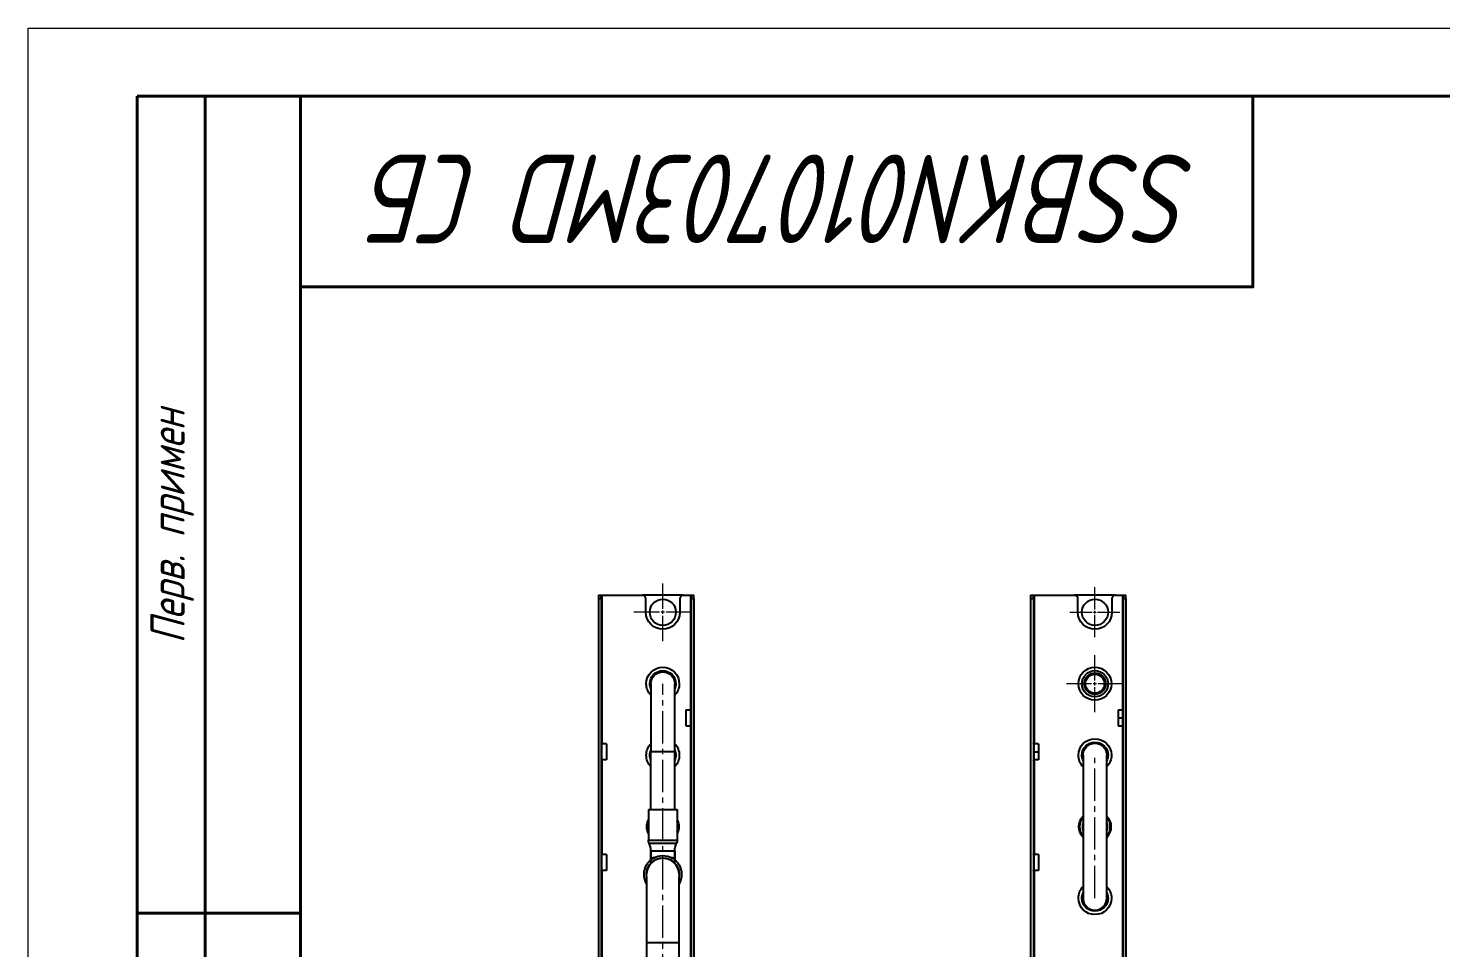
# Model space of a CAD drawing. Header units: millimetres. Extents: x 937859 to 970574, y 987894 to 996517.
# Drawn here: x 942472.9 to 942888.1, y 993427.5 to 993697.7 of the extents above; entities that cross this region are included whole.
import ezdxf

# ---------------------------------------------------------------- set-up
doc = ezdxf.new("R2010")
doc.units = ezdxf.units.MM
doc.header["$LTSCALE"] = 0.5
doc.linetypes.add('CENTER', pattern=[0.6, 0.375, -0.075, 0.075, -0.075])
doc.linetypes.add('CENTER2', pattern=[28.575, 19.05, -3.175, 3.175, -3.175])
doc.layers.add('DIMENSION', color=1, linetype='Continuous')
doc.layers.add('MD_Visible', color=7, linetype='Continuous', lineweight=25)
doc.layers.add('MD_Visible Narrow', color=7, linetype='Continuous', lineweight=25)
doc.styles.get("Standard").update_dxf_attribs({"font": 'GOST_A.TTF', "oblique": 15})

# ---------------------------------------------------------------- blocks, each defined once
blk = doc.blocks.new('*U348')
at = {"color": 0, "linetype": 'CENTER2', "lineweight": 5, "transparency": 16777216}
for p, q in [((0, 0.77), (0, 7.35)), ((-7.35, 0), (-0.77, 0)), ((0.77, 0), (7.35, 0)), ((0, -7.35), (0, -0.77))]:
    blk.add_line(p, q, dxfattribs=at)
at = {"color": 0, "linetype": 'Continuous', "lineweight": 5, "transparency": 16777216}
for p, q in [((-0.38, 0), (0.38, 0)), ((0, -0.38), (0, 0.38))]:
    blk.add_line(p, q, dxfattribs=at)
blk = doc.blocks.new('*U349')
at = {"color": 0, "linetype": 'CENTER2', "lineweight": 5, "transparency": 16777216}
for p, q in [((0, 0.97), (0, 8.35)), ((-8.35, 0), (-0.97, 0)), ((0.97, 0), (8.35, 0)), ((0, -8.35), (0, -0.97))]:
    blk.add_line(p, q, dxfattribs=at)
at = {"color": 0, "linetype": 'Continuous', "lineweight": 5, "transparency": 16777216}
for p, q in [((-0.485, 0), (0.485, 0)), ((0, -0.485), (0, 0.485))]:
    blk.add_line(p, q, dxfattribs=at)
blk = doc.blocks.new('*U358')
at = {"color": 0, "linetype": 'CENTER2', "lineweight": 5, "transparency": 16777216}
for p, q in [((0, 1), (0, 8.5)), ((-8.5, 0), (-1, 0)), ((1, 0), (8.5, 0)), ((0, -8.5), (0, -1))]:
    blk.add_line(p, q, dxfattribs=at)
at = {"color": 0, "linetype": 'Continuous', "lineweight": 5, "transparency": 16777216}
for p, q in [((-0.5, 0), (0.5, 0)), ((0, -0.5), (0, 0.5))]:
    blk.add_line(p, q, dxfattribs=at)

msp = doc.modelspace()

# ---------------------------------------------------------------- linework, layer by layer
at = {"lineweight": 9}
for p, q in [((942472.879, 993697.727), (944152.879, 993697.727)), ((942472.879, 992509.727), (942472.879, 993697.727))]:
    msp.add_line(p, q, dxfattribs=at)
at = {"color": 0, "lineweight": 40}
for p, q in [((942504.879, 993197.727), (942504.879, 993677.727)), ((942552.879, 993677.727), (942504.879, 993677.727)), ((942524.879, 993197.727), (942524.879, 993677.727)), ((942552.879, 992529.727), (942552.879, 993677.727)), ((942552.879, 993437.727), (942504.879, 993437.727))]:
    msp.add_line(p, q, dxfattribs=at)
at = {"lineweight": 40}
for p, q in [((942552.879, 993677.727), (944132.879, 993677.727)), ((942552.879, 992529.727), (942552.879, 993677.727))]:
    msp.add_line(p, q, dxfattribs=at)
msp.add_lwpolyline([(942552.879, 993621.727), (942832.879, 993621.727), (942832.879, 993677.727), (942552.879, 993677.727)], close=True, dxfattribs=at)
at = {"ltscale": 0.5}
for centre in [(942659.407, 993526.111), (942786.427, 993526.111)]:
    msp.add_circle(centre, 3.846, dxfattribs=at)
at = {"layer": 'MD_Visible', "extrusion": (0, 1, 0)}
for p, q in [((942640.507, 993531.111), (942640.507, 993530.111)), ((942640.507, 993531.111), (942641.307, 993531.111)), ((942641.307, 993530.111), (942641.307, 993531.111)), ((942641.307, 993531.111), (942641.507, 993531.111)), ((942641.507, 993531.111), (942653.407, 993531.111)), ((942665.407, 993531.111), (942653.407, 993531.111)), ((942665.407, 993531.111), (942667.507, 993531.111)), ((942667.507, 993531.111), (942667.707, 993531.111)), ((942667.707, 993531.111), (942667.707, 993530.111)), ((942667.707, 993531.111), (942668.507, 993531.111)), ((942668.507, 993530.111), (942668.507, 993531.111)), ((942767.527, 993531.111), (942767.527, 993530.111)), ((942767.527, 993531.111), (942768.327, 993531.111)), ((942768.327, 993530.111), (942768.327, 993531.111)), ((942768.327, 993531.111), (942768.527, 993531.111)), ((942768.527, 993531.111), (942780.427, 993531.111)), ((942792.427, 993531.111), (942780.427, 993531.111)), ((942792.427, 993531.111), (942794.527, 993531.111)), ((942794.527, 993531.111), (942794.727, 993531.111)), ((942794.727, 993531.111), (942794.727, 993530.111)), ((942794.727, 993531.111), (942795.527, 993531.111)), ((942795.527, 993530.111), (942795.527, 993531.111)), ((942640.507, 993530.111), (942640.507, 993393.511)), ((942641.307, 993530.111), (942641.307, 993394.485)), ((942654.407, 993526.111), (942654.407, 993530.111)), ((942664.407, 993530.111), (942664.407, 993526.111)), ((942667.707, 993530.111), (942667.707, 993231.111)), ((942668.507, 993530.111), (942668.507, 993231.111)), ((942767.527, 993530.111), (942767.527, 993135.111)), ((942768.327, 993530.111), (942768.327, 993135.111)), ((942781.427, 993526.111), (942781.427, 993530.111)), ((942791.427, 993530.111), (942791.427, 993526.111)), ((942794.727, 993530.111), (942794.727, 993231.111)), ((942795.527, 993530.111), (942795.527, 993231.111)), ((942655.907, 993505.111), (942655.907, 993485.111)), ((942662.907, 993485.111), (942662.907, 993505.111)), ((942666.207, 993497.461), (942666.207, 993495.111)), ((942666.207, 993497.461), (942667.507, 993497.461)), ((942666.207, 993495.111), (942666.207, 993492.761)), ((942793.227, 993497.461), (942793.227, 993495.111)), ((942793.227, 993497.461), (942794.527, 993497.461)), ((942793.227, 993495.111), (942793.227, 993492.761)), ((942666.207, 993492.761), (942667.507, 993492.761)), ((942793.227, 993492.761), (942794.527, 993492.761)), ((942642.807, 993487.461), (942641.507, 993487.461)), ((942642.807, 993487.461), (942642.807, 993485.111)), ((942642.807, 993485.111), (942642.807, 993482.761)), ((942655.907, 993468.111), (942655.907, 993485.111)), ((942662.907, 993468.111), (942662.907, 993485.111)), ((942769.827, 993487.461), (942768.527, 993487.461)), ((942769.827, 993487.461), (942769.827, 993485.111)), ((942769.827, 993485.111), (942769.827, 993482.761)), ((942642.807, 993482.761), (942641.507, 993482.761)), ((942769.827, 993482.761), (942768.527, 993482.761)), ((942782.927, 993484.111), (942782.927, 993442.111)), ((942789.927, 993442.111), (942789.927, 993484.111)), ((942655.157, 993468.111), (942655.157, 993459.129)), ((942655.157, 993468.111), (942663.657, 993468.111)), ((942663.657, 993468.111), (942663.657, 993459.129)), ((942655.907, 993452.337), (942655.907, 993455.977)), ((942655.907, 993455.977), (942655.907, 993453.366)), ((942662.907, 993452.337), (942662.907, 993455.977)), ((942662.907, 993455.977), (942662.907, 993453.366)), ((942642.807, 993454.961), (942641.507, 993454.961)), ((942642.807, 993454.961), (942642.807, 993450.261)), ((942662.197, 993453.957), (942662.197, 993453.957)), ((942769.827, 993454.961), (942768.527, 993454.961)), ((942769.827, 993454.961), (942769.827, 993450.261)), ((942642.807, 993450.261), (942641.507, 993450.261)), ((942654.647, 993448.492), (942654.647, 993408.111)), ((942664.167, 993408.111), (942664.167, 993448.492)), ((942769.827, 993450.261), (942768.527, 993450.261))]:
    msp.add_line(p, q, dxfattribs=at)
at = {"layer": 'MD_Visible', "linetype": 'CENTER2', "lineweight": 5, "extrusion": (0, 1, 0)}
for p, q in [((942659.407, 993316.111), (942659.407, 993505.111)), ((942786.427, 993442.111), (942786.427, 993484.111))]:
    msp.add_line(p, q, dxfattribs=at)
at = {"layer": 'MD_Visible'}
for centre, radius, start, end in [((942653.407, 993530.111), 1, 0, 90), ((942665.407, 993530.111), 1, 90, 180), ((942780.427, 993530.111), 1, 0, 90), ((942792.427, 993530.111), 1, 90, 180), ((942659.407, 993463.111), 4.5, 160.81186, 199.18814), ((942659.407, 993463.111), 4.5, 340.81186, 19.18814), ((942786.427, 993463.111), 4.5, 141.05756, 218.94244), ((942786.427, 993463.111), 3.7, 161.07536, 198.92464), ((942786.427, 993463.111), 4.5, 321.05756, 38.94244), ((942786.427, 993463.111), 3.7, 341.07536, 18.92464), ((942650.907, 993455.977), 5, 0, 26.7655), ((942659.407, 993449.111), 4.76, 90, 180), ((942659.407, 993449.111), 4.76, 0, 90), ((942786.427, 993442.111), 3.5, 180, 0)]:
    msp.add_arc(centre, radius, start, end, dxfattribs=at)
at = {"layer": 'MD_Visible', "extrusion": (-2.39831e-16, 5.3839e-42, -1)}
msp.add_arc((-942659.407, 993526.111), 5, 180, 0, dxfattribs=at)
at = {"layer": 'MD_Visible', "extrusion": (-2.27384e-16, 5.38435e-42, -1)}
msp.add_arc((-942786.427, 993526.111), 5, 180, 0, dxfattribs=at)
at = {"layer": 'MD_Visible', "extrusion": (-2.39831e-16, 5.38682e-42, -1)}
for centre, radius, start, end in [((-942659.407, 993505.111), 4.85, 0, 180), ((-942659.407, 993505.111), 3.846, 0, 180), ((-942659.407, 993505.111), 4.85, 316.19083, 0), ((-942659.407, 993505.111), 3.846, 335.51338, 0), ((-942659.407, 993505.111), 3.846, 180, 204.48662), ((-942659.407, 993505.111), 4.85, 180, 223.80917), ((-942659.407, 993484.111), 4.85, 0, 43.80917), ((-942659.407, 993484.111), 3.846, 0, 24.48662), ((-942659.407, 993484.111), 4.85, 136.19083, 180), ((-942659.407, 993484.111), 3.846, 155.51338, 180), ((-942659.407, 993484.111), 4.85, 316.19083, 0), ((-942659.407, 993484.111), 3.846, 335.51338, 0), ((-942659.407, 993484.111), 3.846, 180, 204.48662), ((-942659.407, 993484.111), 4.85, 180, 223.80917), ((-942667.907, 993455.977), 5, 0, 26.7655), ((-942659.407, 993449.111), 5.51, 329.7555, 90), ((-942659.407, 993449.111), 4.8, 352.598, 90), ((-942659.407, 993449.111), 5.51, 90, 210.2445), ((-942659.407, 993449.111), 4.8, 90, 187.402)]:
    msp.add_arc(centre, radius, start, end, dxfattribs=at)
at = {"layer": 'MD_Visible', "extrusion": (-2.27384e-16, 5.38727e-42, -1)}
for centre, radius, start, end in [((-942786.427, 993505.111), 4.85, 0, 180), ((-942786.427, 993505.111), 3.846, 0, 180), ((-942786.427, 993505.111), 3.14, 0, 180), ((-942786.427, 993505.111), 2.79, 0, 180), ((-942786.427, 993505.111), 4.85, 180, 0), ((-942786.427, 993505.111), 3.846, 180, 0), ((-942786.427, 993505.111), 3.14, 180, 0), ((-942786.427, 993505.111), 2.79, 180, 0), ((-942786.427, 993484.111), 4.85, 0, 180), ((-942786.427, 993484.111), 3.846, 0, 180), ((-942786.427, 993484.111), 4.85, 316.19083, 0), ((-942786.427, 993484.111), 3.846, 335.51338, 0), ((-942786.427, 993484.111), 3.846, 180, 204.48662), ((-942786.427, 993484.111), 4.85, 180, 223.80917), ((-942786.427, 993442.111), 4.85, 0, 43.80917), ((-942786.427, 993442.111), 3.846, 0, 24.48662), ((-942786.427, 993442.111), 4.85, 136.19083, 180), ((-942786.427, 993442.111), 3.846, 155.51338, 180), ((-942786.427, 993442.111), 4.85, 180, 0), ((-942786.427, 993442.111), 3.846, 180, 0)]:
    msp.add_arc(centre, radius, start, end, dxfattribs=at)
at = {"layer": 'MD_Visible', "extrusion": (-2.39831e-16, 0, -1)}
msp.add_arc((-942659.407, 993505.111), 3.5, 0, 90, dxfattribs=at)
at = {"layer": 'MD_Visible', "extrusion": (-2.39831e-16, -4.81551e-73, -1)}
msp.add_arc((-942659.407, 993505.111), 3.5, 90, 180, dxfattribs=at)
at = {"layer": 'MD_Visible', "extrusion": (-2.39831e-16, 9.30614e-107, -1)}
for centre, start, end in [((-942667.507, 993497.661), 180, 270), ((-942667.507, 993492.561), 90, 180), ((-942641.507, 993487.661), 270, 0), ((-942641.507, 993482.561), 0, 90), ((-942641.507, 993455.161), 270, 0), ((-942641.507, 993450.061), 0, 90)]:
    msp.add_arc(centre, 0.2, start, end, dxfattribs=at)
at = {"layer": 'MD_Visible', "extrusion": (-2.27384e-16, 9.30692e-107, -1)}
for centre, start, end in [((-942794.527, 993497.661), 180, 270), ((-942794.527, 993492.561), 90, 180), ((-942768.527, 993487.661), 270, 0), ((-942768.527, 993482.561), 0, 90), ((-942768.527, 993455.161), 270, 0), ((-942768.527, 993450.061), 0, 90)]:
    msp.add_arc(centre, 0.2, start, end, dxfattribs=at)
at = {"layer": 'MD_Visible', "extrusion": (-2.27384e-16, -5.36674e-37, -1)}
msp.add_arc((-942786.427, 993484.111), 3.5, 0, 180, dxfattribs=at)
at = {"layer": 'MD_Visible', "extrusion": (-2.39831e-16, 5.79328e-58, -1)}
msp.add_arc((-942657.157, 993459.129), 2, 333.2345, 0, dxfattribs=at)
at = {"layer": 'MD_Visible', "extrusion": (-2.39831e-16, 2.15779e-69, -1)}
msp.add_arc((-942661.657, 993459.129), 2, 180, 206.7655, dxfattribs=at)
at = {"layer": 'MD_Visible Narrow', "extrusion": (0, 1, 0)}
for p, q in [((942641.507, 993531.111), (942641.507, 993487.461)), ((942667.507, 993531.111), (942667.507, 993497.461)), ((942768.527, 993531.111), (942768.527, 993487.461)), ((942794.527, 993531.111), (942794.527, 993497.461)), ((942641.307, 993530.111), (942640.507, 993530.111)), ((942668.507, 993530.111), (942667.707, 993530.111)), ((942768.327, 993530.111), (942767.527, 993530.111)), ((942795.527, 993530.111), (942794.727, 993530.111)), ((942655.907, 993505.111), (942655.561, 993505.111)), ((942662.907, 993505.111), (942663.253, 993505.111)), ((942783.287, 993505.111), (942782.581, 993505.111)), ((942783.637, 993505.111), (942783.287, 993505.111)), ((942789.217, 993505.111), (942789.567, 993505.111)), ((942789.567, 993505.111), (942790.273, 993505.111)), ((942667.507, 993497.461), (942667.507, 993495.111)), ((942667.507, 993495.111), (942667.507, 993492.761)), ((942793.227, 993495.111), (942794.527, 993495.111)), ((942794.527, 993497.461), (942794.527, 993495.111)), ((942794.727, 993495.111), (942794.527, 993495.111)), ((942794.527, 993495.111), (942794.527, 993492.761)), ((942667.507, 993492.761), (942667.507, 993245.461)), ((942794.527, 993492.761), (942794.527, 993245.461)), ((942641.507, 993485.111), (942641.507, 993487.461)), ((942641.507, 993482.761), (942641.507, 993485.111)), ((942659.407, 993485.111), (942655.907, 993485.111)), ((942662.907, 993485.111), (942659.407, 993485.111)), ((942768.527, 993485.111), (942768.327, 993485.111)), ((942768.527, 993485.111), (942768.527, 993487.461)), ((942768.527, 993482.761), (942768.527, 993485.111)), ((942768.527, 993485.111), (942769.827, 993485.111)), ((942641.507, 993482.761), (942641.507, 993454.961)), ((942655.907, 993484.111), (942655.561, 993484.111)), ((942662.907, 993484.111), (942663.253, 993484.111)), ((942768.527, 993482.761), (942768.527, 993454.961)), ((942782.927, 993484.111), (942782.581, 993484.111)), ((942789.927, 993484.111), (942790.273, 993484.111)), ((942655.157, 993459.129), (942659.407, 993459.129)), ((942655.371, 993458.228), (942659.407, 993458.228)), ((942655.907, 993455.977), (942662.907, 993455.977)), ((942659.407, 993459.129), (942663.657, 993459.129)), ((942659.407, 993458.228), (942663.443, 993458.228)), ((942641.507, 993452.611), (942641.507, 993454.961)), ((942641.507, 993450.261), (942641.507, 993452.611)), ((942659.407, 993453.871), (942659.407, 993453.911)), ((942768.527, 993452.611), (942768.327, 993452.611)), ((942768.527, 993452.611), (942768.527, 993454.961)), ((942768.527, 993450.261), (942768.527, 993452.611)), ((942641.507, 993450.261), (942641.507, 993394.723)), ((942768.527, 993450.261), (942768.527, 993134.111)), ((942782.927, 993442.111), (942782.581, 993442.111)), ((942789.927, 993442.111), (942790.273, 993442.111)), ((942654.647, 993429.111), (942659.407, 993429.111)), ((942659.407, 993429.111), (942664.167, 993429.111))]:
    msp.add_line(p, q, dxfattribs=at)
at = {"layer": 'MD_Visible Narrow', "extrusion": (-2.39831e-16, 5.3839e-42, -1)}
for start, end in [(334.72317, 25.27683), (154.72317, 205.27683)]:
    msp.add_arc((-942659.407, 993463.111), 4.7, start, end, dxfattribs=at)
at = {"layer": 'MD_Visible Narrow', "extrusion": (-2.27384e-16, 5.38435e-42, -1)}
for start, end in [(318.13169, 41.86831), (138.13169, 221.86831)]:
    msp.add_arc((-942786.427, 993463.111), 4.7, start, end, dxfattribs=at)
at = {"layer": 'MD_Visible Narrow'}
for points, knots in [([(942656.962, 993454.048), (942656.847, 993454.034), (942656.74, 993454.009), (942656.643, 993453.969), (942656.452, 993453.89), (942656.302, 993453.761), (942656.19, 993453.578)], [0.40991634, 0.40991634, 0.40991634, 0.40991634, 0.5, 0.5, 0.5, 0.67640709, 0.67640709, 0.67640709, 0.67640709]), ([(942662.634, 993453.577), (942662.578, 993453.667), (942662.511, 993453.745), (942662.276, 993453.944), (942662.074, 993454.023), (942661.837, 993454.056)], [0.32155807, 0.32155807, 0.32155807, 0.32155807, 0.40966095, 0.40966095, 0.59380147, 0.59380147, 0.59380147, 0.59380147])]:
    msp.add_open_spline(points, degree=3, knots=knots, dxfattribs=at)

# ---------------------------------------------------------------- block references
at = {"linetype": 'CENTER2', "lineweight": 5, "extrusion": (-2.39831e-16, 1.46854e-32, -1)}
msp.add_blockref('*U358', (-942659.407, 993526.111), dxfattribs=at)
at = {"linetype": 'CENTER2', "lineweight": 5}
msp.add_blockref('*U348', (942786.427, 993526.111), dxfattribs=at)
at = {"linetype": 'CENTER2', "lineweight": 5, "extrusion": (-2.27384e-16, 1.39233e-32, -1)}
msp.add_blockref('*U349', (-942786.427, 993505.111), dxfattribs=at)

# ---------------------------------------------------------------- texts
at = {"insert": (942816.921, 993634.62), "char_height": 26, "width": 374.92713, "attachment_point": 1, "rotation": 180}
msp.add_mtext('{\\W0.955;SSBKN010703MD СБ}', dxfattribs=at)
at = {"layer": 'DIMENSION', "color": 250, "linetype": 'CENTER', "ltscale": 0.25, "insert": (942508.853, 993516.899), "char_height": 10, "attachment_point": 1, "rotation": 90}
msp.add_mtext_dynamic_manual_height_columns('{\\C0;Перв. примен}', width=105.93469, gutter_width=240, heights=[0], dxfattribs=at)

doc.saveas('drawing.dxf')
